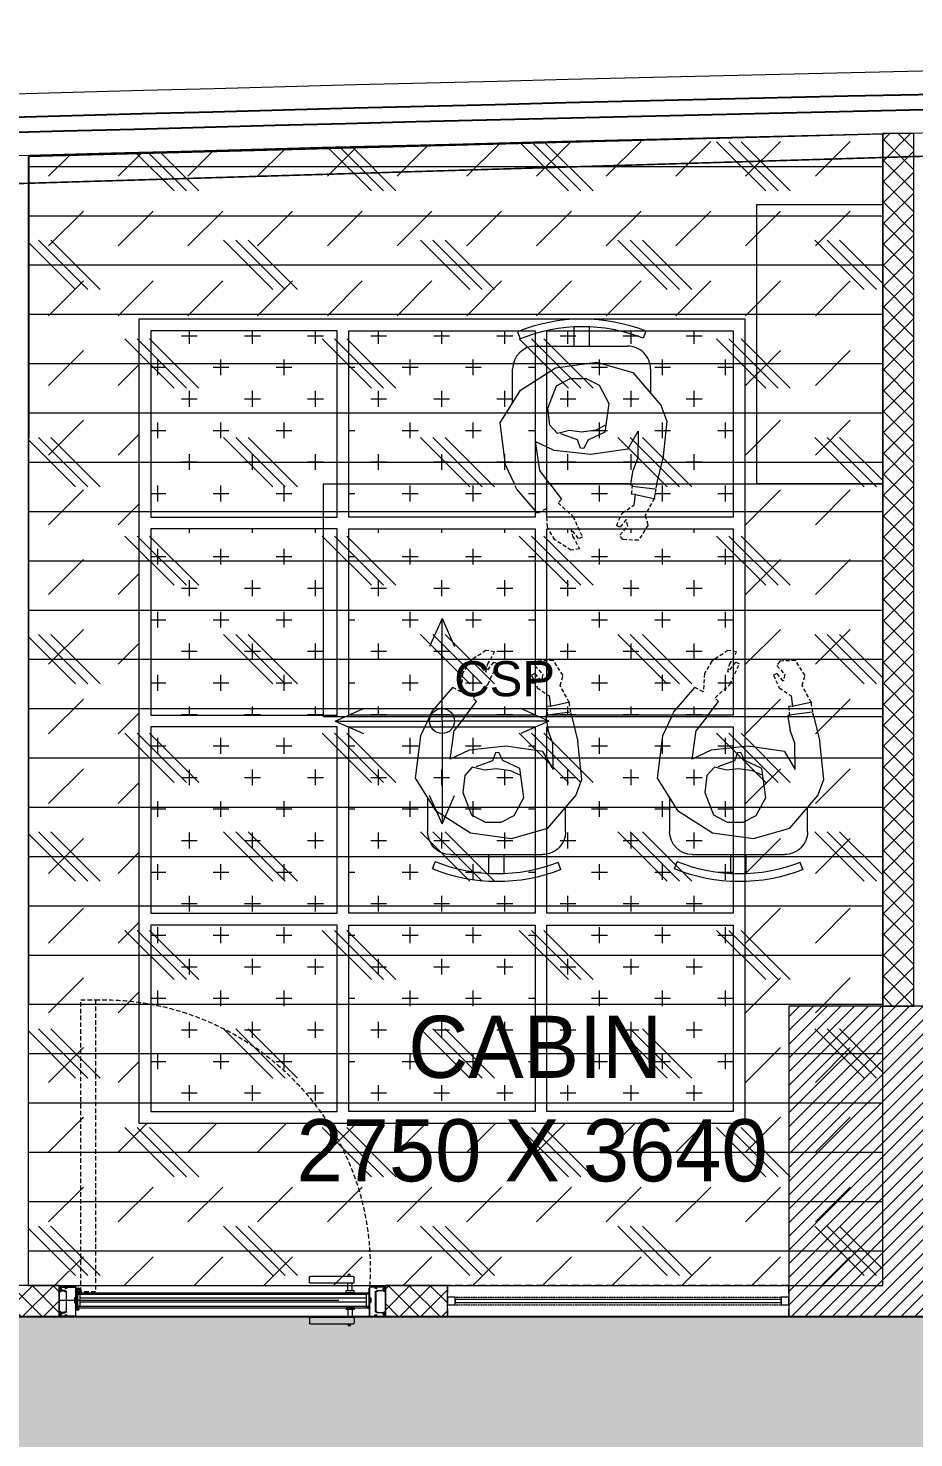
# Model space of a CAD drawing. Header units: millimetres. Extents: x 2335845 to 2509607, y 289014 to 361737.
# Drawn here: x 2380595 to 2383447, y 337312 to 341852 of the extents above; entities that cross this region are included whole.
import ezdxf

# ---------------------------------------------------------------- set-up
doc = ezdxf.new("R2010")
doc.units = ezdxf.units.MM
for name, pattern in [('( Hidden )', [0.375, 0.25, -0.125]), ('DASHED', [0.75, 0.5, -0.25]), ('HIDDEN', [0.375, 0.25, -0.125]), ('HIDDEN2', [0.1875, 0.125, -0.0625])]:
    doc.linetypes.add(name, pattern=pattern)
for name, color, linetype, lineweight in [('1-fur', 8, 'Continuous', 0), ('A-DOOR-FULL', 40, 'Continuous', 18), ('A-FURN-MODULAR-CHAIR', 5, 'Continuous', 5), ('A-PLAN-COLUMN', 3, 'Continuous', 0), ('A-PLAN-RCC-HATCH', 8, 'Continuous', 13), ('A-PLAN-THIN', 251, 'Continuous', 15), ('AR_01_PARTITION FULL HT', 2, 'Continuous', 25), ('IN-DOOR', 8, 'Continuous', 0), ('IN-PRTN-FULL', 30, 'Continuous', 20), ('IN-PRTN-HATCH', 8, 'Continuous', 5), ('SWA- GLASS PARTITION', 8, 'Continuous', 5), ('SWA-GLASS', 140, 'Continuous', 9), ('SWA-METAL', 165, 'Continuous', 9), ('TOA-FC-ACOU.PAN', 250, 'Continuous', 5), ('TOA-FC-CSP', 8, 'Continuous', 20), ('TOA-FC-GYPSUM', 250, 'Continuous', 5), ('TOA-FL-CPT-1', 8, 'Continuous', 5), ('TOA-FL-CPT-4', 8, 'Continuous', 5), ('TOA-FURN-HUMAN', 252, 'Continuous', 9), ('TOA-FURN-MODULAR', 20, 'Continuous', 9)]:
    doc.layers.add(name, color=color, linetype=linetype, lineweight=lineweight)
for name, color, linetype in [('A-PLAN -GLASS FRAME', 4, 'Continuous'), ('FLOOR MARK', 7, 'Continuous'), ('PASSAGE LINEOUT', 7, 'Continuous'), ('TEXT', 250, 'Continuous')]:
    doc.layers.add(name, color=color, linetype=linetype)
doc.styles.add('ARIAL', font='arial.ttf')
doc.styles.get("Standard").update_dxf_attribs({"font": 'arial.ttf'})
pattern_1 = [(0, (2408113.76, 309771.23), (101.6, 101.6), [50.8, -152.4]), (90, (2408139.16, 309745.83), (-101.6, 101.6), [50.8, -152.4])]

# ---------------------------------------------------------------- blocks, each defined once
blk = doc.blocks.new('Columns')
at = {"layer": 'A-PLAN-RCC-HATCH'}
h = blk.add_hatch(dxfattribs=at)
h.set_pattern_fill('ANSI31', color=256, scale=250, style=0)
h.set_pattern_definition([(45, (447397.9, -579762.232), (-22.0970869, 22.0970869), [])])
h.paths.add_polyline_path([(6839.7, 12537), (7839.7, 12537), (7839.7, 13537), (6839.7, 13537)])
at = {"layer": 'A-PLAN-COLUMN', "elevation": 0}
blk.add_lwpolyline([(6839.7, 12537), (7839.7, 12537), (7839.7, 13537), (6839.7, 13537)], close=True, dxfattribs=at)
blk = doc.blocks.new('*U657')
at = {"layer": 'SWA- GLASS PARTITION', "linetype": 'HIDDEN2', "ltscale": 200, "elevation": 0}
blk.add_lwpolyline([(115656.4, -163312.9), (116756.2, -163312.9), (116756.2, -163412.9), (115656.4, -163412.9)], close=True, dxfattribs=at)
at = {"layer": 'SWA-GLASS', "color": 4, "elevation": 0}
blk.add_lwpolyline([(116731.2, -163357.9), (116731.2, -163367.9), (115681.4, -163367.9), (115681.4, -163357.9)], close=True, dxfattribs=at)
at = {"layer": 'SWA-METAL', "color": 8, "linetype": 'HIDDEN'}
for p, q in [((115681.4, -163350.4, 0), (116731.2, -163350.4, 0)), ((115681.4, -163375.4, 0), (116731.2, -163375.4, 0))]:
    blk.add_line(p, q, dxfattribs=at)
at = {"layer": 'SWA-METAL', "elevation": 0}
for points in [[(115656.4, -163350.4), (115681.4, -163350.4), (115681.4, -163375.4), (115656.4, -163375.4)], [(116731.2, -163350.4), (116756.2, -163350.4), (116756.2, -163375.4), (116731.2, -163375.4)]]:
    blk.add_lwpolyline(points, close=True, dxfattribs=at)
blk = doc.blocks.new('A$C38A659B7')
at = {"layer": 'TOA-FC-CSP', "color": 10, "linetype": 'Continuous', "elevation": 0}
for points in [[(0.91, 8.35), (0, 6.31)], [(0.91, 8.35), (0, 6.31)], [(0.91, 8.35), (1.82, 6.31)], [(0.91, 8.35), (1.82, 6.31)], [(8.65, 0.91), (0.91, 0.91), (0.91, 8.35)], [(-6.83, 0.91), (-4.79, 1.82)], [(8.65, 0.91), (6.61, 1.82)], [(-6.83, 0.91), (-4.79, 0)], [(-6.83, 0.91), (0.91, 0.91), (0.91, -6.54)], [(8.65, 0.91), (6.61, 0)], [(0.91, -6.54), (0, -4.49)], [(0.91, -6.54), (0, -4.49)], [(0.91, -6.54), (1.82, -4.49)], [(0.91, -6.54), (1.82, -4.49)]]:
    blk.add_lwpolyline(points, dxfattribs=at)
at = {"layer": 'TOA-FC-CSP', "color": 10, "linetype": 'Continuous'}
blk.add_circle((0.91, 0.91, 0), 0.902, dxfattribs=at)
at = {"layer": 'TOA-FC-CSP', "color": 10, "insert": (1.79, 5.25, 0), "char_height": 2.542, "width": 4.6087, "attachment_point": 1, "style": 'ARIAL'}
blk.add_mtext('CSP', dxfattribs=at)
blk = doc.blocks.new('rub1')
at = {"lineweight": 20}
h = blk.add_hatch(color=8, dxfattribs=at)
h.paths.add_polyline_path([(285.1, 663.6), (284.4, 663.6, 0.06789), (284.3, 663.1), (284, 663.1), (284, 663.6), (283.7, 663.6), (283.7, 662.4), (284, 662.4), (284, 662.9), (284.3, 662.9, 0.066804), (284.4, 662.3), (285.1, 662.3, 0.299446), (285.5, 662.9), (285.5, 663.1, 0.299446)])
h.paths.add_polyline_path([(285.4, 663.1), (285.4, 662.9, -0.365226), (285, 662.5), (284.6, 662.5, -0.12053), (284.6, 663.5), (285, 663.5, -0.209232)], flags=16)
at = {"layer": '1-fur', "color": 8, "lineweight": 20}
for p, q in [((284.4, 663.6), (285.1, 663.6)), ((284.4, 662.3), (285.1, 662.3)), ((284.6, 663.5), (285, 663.5)), ((284.6, 662.5), (285, 662.5)), ((285.4, 663.1), (285.4, 662.9)), ((285.5, 663.1), (285.5, 662.9))]:
    blk.add_line(p, q, dxfattribs=at)
for points in [[(284, 662.9), (284, 662.4), (283.7, 662.4), (283.7, 663.6), (284, 663.6), (284, 663.1)], [(284.3, 663.1), (284, 663.1)], [(284, 662.9), (284.3, 662.9)]]:
    blk.add_lwpolyline(points, dxfattribs=at)
for centre, radius, start, end in [((286.3, 663), 1.99, 160.4255, 175.9608), ((286.3, 663), 1.99, 182.636, 197.9236), ((286.5, 663), 1.99, 165.4708, 192.9616), ((284.8, 662.9), 0.623, 16.2565, 63.5269), ((285, 662.9), 0.413, 282.3178, 2.5719), ((284.9, 663), 0.623, 3.1317, 69.8122), ((284.9, 662.9), 0.623, 290.1878, 356.8683)]:
    blk.add_arc(centre, radius, start, end, dxfattribs=at)
blk = doc.blocks.new('*U695')
at = {"layer": 'IN-DOOR', "color": 8, "ltscale": 2}
for p, q in [((-36, 3.3), (-36, 0)), ((-36, 3.29), (-36, 2.86)), ((-34.92, 3.3), (-35.99, 3.3)), ((-35.96, 3.17), (-35.96, 3.25)), ((-35.95, 3.26), (-34.97, 3.26)), ((-34.96, 3.25), (-34.96, 3.2)), ((-34.94, 3.18), (-34.94, 3.18)), ((-34.91, 3.21), (-34.91, 3.29)), ((-32.56, 3.81), (-32.56, 4.31)), ((-32.45, 4.42), (-27.72, 4.42)), ((-32.45, 3.7), (-27.72, 3.7)), ((-32.34, 2.84), (-32.34, 3.7)), ((-32.13, 4.42), (-32.13, 4.64)), ((-32.13, 4.64), (-31.89, 4.64)), ((-31.89, 4.42), (-31.89, 4.64)), ((-31.87, 2.84), (-31.87, 3.7)), ((-27.61, 3.81), (-27.61, 4.31)), ((-0.79, 3.21), (-0.79, 3.29)), ((-0.78, 3.3), (-0.01, 3.3)), ((-0.76, 3.18), (-0.76, 3.18)), ((-0.75, 3.25), (-0.75, 3.2)), ((-0.05, 3.26), (-0.73, 3.26)), ((-0.04, 3.17), (-0.04, 3.25)), ((0, 3.3), (0, 0)), ((0, 3.29), (0, 2.86)), ((-35.98, 2.84), (-35.92, 2.84)), ((-35.91, 2.83), (-35.91, 2.79)), ((-35.9, 2.78), (-35.83, 2.76)), ((-35.82, 2.77), (-35.86, 2.83)), ((-35.85, 2.84), (-35.11, 2.84)), ((-35.09, 2.88), (-35.81, 2.88)), ((-35.09, 2.82), (-35.11, 2.77)), ((-35.09, 2.76), (-34.98, 2.76)), ((-35.04, 2.83), (-35.04, 2.83)), ((-34.93, 2.81), (-35.02, 2.81)), ((-34.96, 1.81), (-34.97, 1.8)), ((-34.97, 1.8), (-34.96, 1.79)), ((-34.96, 2.74), (-34.96, 1.81)), ((-34.96, 1.79), (-34.96, 0.56)), ((-34.91, 0.51), (-34.91, 2.79)), ((-32.56, 2.62), (-32.56, 2.84)), ((-32.56, 2.84), (-31.66, 2.84)), ((-32.56, 2.62), (-31.66, 2.62)), ((-31.66, 2.62), (-31.66, 2.84)), ((-0.79, 0.51), (-0.79, 2.79)), ((-0.77, 2.81), (-0.68, 2.81)), ((-0.74, 2.74), (-0.74, 1.81)), ((-0.74, 1.81), (-0.73, 1.8)), ((-0.73, 1.8), (-0.74, 1.79)), ((-0.74, 1.79), (-0.74, 0.56)), ((-0.61, 2.76), (-0.72, 2.76)), ((-0.67, 2.83), (-0.67, 2.83)), ((-0.62, 2.82), (-0.59, 2.77)), ((-0.61, 2.88), (-0.19, 2.88)), ((-0.15, 2.84), (-0.6, 2.84)), ((-0.18, 2.77), (-0.14, 2.83)), ((-0.1, 2.78), (-0.17, 2.76)), ((-0.09, 2.83), (-0.09, 2.79)), ((-0.02, 2.84), (-0.08, 2.84)), ((-36, 0.44), (-36, 0.01)), ((-35.99, 0), (-34.92, 0)), ((-35.92, 0.46), (-35.98, 0.46)), ((-35.96, 0.05), (-35.96, 0.13)), ((-34.97, 0.04), (-35.95, 0.04)), ((-35.91, 0.5), (-35.91, 0.47)), ((-35.83, 0.54), (-35.9, 0.51)), ((-35.86, 0.47), (-35.82, 0.53)), ((-35.11, 0.46), (-35.85, 0.46)), ((-35.81, 0.42), (-35.09, 0.42)), ((-35.11, 0.52), (-35.09, 0.48)), ((-34.98, 0.54), (-35.09, 0.54)), ((-35.04, 0.47), (-35.04, 0.47)), ((-35.03, 0.2), (-35.03, 0.14)), ((-35.02, 0.49), (-34.93, 0.49)), ((-35.01, 0.22), (-35.01, 0.22)), ((-35.01, 0.12), (-34.93, 0.12)), ((-34.98, 0.18), (-34.99, 0.2)), ((-34.93, 0.16), (-34.96, 0.16)), ((-34.96, 0.1), (-34.96, 0.05)), ((-34.94, 0.12), (-34.94, 0.12)), ((-34.88, 0.19), (-34.92, 0.17)), ((-34.91, 0.1), (-34.91, 0.02)), ((-34.91, 0.01), (-34.91, 0.09)), ((-34.89, 0), (-34.2, 0)), ((-34.87, 0.08), (-34.85, 0.18)), ((-34.83, 0.06), (-34.85, 0.06)), ((-34.81, 0.05), (-34.82, 0.07)), ((-34.79, 0.07), (-34.8, 0.05)), ((-34.3, 0.06), (-34.77, 0.06)), ((-34.2, 0.81), (-34.2, 0)), ((-32.56, 0.98), (-32.56, 0.77)), ((-32.56, 0.98), (-31.66, 0.98)), ((-32.56, 0.77), (-31.66, 0.77)), ((-32.34, 0.77), (-32.34, -0.1)), ((-31.87, 0.77), (-31.87, -0.1)), ((-31.66, 0.98), (-31.66, 0.77)), ((-1.8, 0), (-1.8, 0.1)), ((-0.81, 0), (-1.8, 0)), ((-1.76, 0.06), (-1.65, 0.06)), ((-1.63, 0.07), (-1.62, 0.05)), ((-1.61, 0.05), (-0.88, 0.07)), ((-0.87, 0.06), (-0.86, 0.06)), ((-0.84, 0.08), (-0.85, 0.18)), ((-0.82, 0.19), (-0.79, 0.17)), ((-0.79, 0.1), (-0.79, 0.02)), ((-0.79, 0.01), (-0.79, 0.09)), ((-0.78, 0.16), (-0.74, 0.16)), ((-0.01, 0), (-0.78, 0)), ((-0.68, 0.49), (-0.77, 0.49)), ((-0.69, 0.12), (-0.77, 0.12)), ((-0.76, 0.12), (-0.76, 0.12)), ((-0.75, 0.1), (-0.75, 0.05)), ((-0.73, 0.04), (-0.05, 0.04)), ((-0.72, 0.54), (-0.62, 0.54)), ((-0.72, 0.18), (-0.71, 0.2)), ((-0.69, 0.22), (-0.69, 0.22)), ((-0.68, 0.2), (-0.68, 0.14)), ((-0.67, 0.47), (-0.67, 0.47)), ((-0.6, 0.52), (-0.62, 0.48)), ((-0.19, 0.42), (-0.61, 0.42)), ((-0.6, 0.46), (-0.15, 0.46)), ((-0.14, 0.47), (-0.18, 0.53)), ((-0.17, 0.54), (-0.1, 0.51)), ((-0.09, 0.5), (-0.09, 0.47)), ((-0.08, 0.46), (-0.02, 0.46)), ((-0.04, 0.05), (-0.04, 0.13)), ((0, 0.44), (0, 0.01)), ((-32.56, -0.21), (-32.56, -0.71)), ((-32.45, -0.1), (-27.72, -0.1)), ((-32.45, -0.82), (-27.72, -0.82)), ((-32.13, -0.82), (-32.13, -1.03)), ((-32.13, -1.03), (-31.89, -1.03)), ((-31.89, -0.82), (-31.89, -1.03)), ((-27.61, -0.21), (-27.61, -0.71))]:
    blk.add_line(p, q, dxfattribs=at)
at = {"layer": 'IN-DOOR', "color": 8, "ltscale": 3}
for p, q in [((-35.03, 3.16), (-35.03, 3.09)), ((-34.93, 3.18), (-35.01, 3.18)), ((-35, 3.09), (-34.98, 3.12)), ((-34.96, 3.13), (-34.93, 3.13)), ((-34.92, 3.13), (-34.9, 3.11)), ((-34.91, 3.28), (-34.91, 3.2)), ((-34.21, 3.3), (-34.89, 3.3)), ((-34.87, 3.12), (-34.87, 3.22)), ((-34.85, 3.24), (-34.83, 3.24)), ((-34.82, 3.23), (-34.81, 3.24)), ((-34.8, 3.24), (-34.79, 3.23)), ((-34.77, 3.24), (-34.3, 3.24)), ((-34.26, 3.2), (-34.26, 2.56)), ((-34.21, 2), (-34.21, 3.14)), ((-1.85, 2), (-1.85, 3.3)), ((-1.85, 3.3), (-0.81, 3.3)), ((-1.8, 3.2), (-1.8, 3.17)), ((-1.8, 3.17), (-1.79, 3.16)), ((-1.79, 3.16), (-1.8, 3.15)), ((-1.8, 3.15), (-1.8, 2.11)), ((-1.65, 3.24), (-1.76, 3.24)), ((-1.62, 3.24), (-1.63, 3.23)), ((-0.88, 3.23), (-1.61, 3.24)), ((-0.86, 3.24), (-0.87, 3.24)), ((-0.84, 3.12), (-0.84, 3.22)), ((-0.79, 3.13), (-0.81, 3.11)), ((-0.79, 3.28), (-0.79, 3.2)), ((-0.74, 3.13), (-0.78, 3.13)), ((-0.77, 3.18), (-0.69, 3.18)), ((-0.71, 3.09), (-0.72, 3.12)), ((-0.68, 3.16), (-0.68, 3.09)), ((-35.01, 3.08), (-35.01, 3.08)), ((-34.4, 2.03), (-34.4, 1.57)), ((-34.3, 2.07), (-34.36, 2.07)), ((-34.34, 1.83), (-34.34, 1.99)), ((-34.34, 1.61), (-34.34, 1.77)), ((-34.31, 2), (-34.23, 1.98)), ((-34.23, 1.62), (-34.31, 1.6)), ((-34.26, 2.56), (-34.27, 2.55)), ((-34.27, 2.55), (-34.26, 2.54)), ((-34.26, 2.54), (-34.26, 2.11)), ((-34.21, 0.91), (-34.21, 2.7)), ((-1.85, 0.91), (-1.85, 2.86)), ((-1.75, 2), (-1.83, 1.98)), ((-1.83, 1.62), (-1.75, 1.6)), ((-1.76, 2.07), (-1.7, 2.07)), ((-1.72, 1.83), (-1.72, 1.99)), ((-1.72, 1.61), (-1.72, 1.77)), ((-1.66, 2.03), (-1.66, 1.57)), ((-0.69, 3.08), (-0.7, 3.08)), ((-34.35, 1.53), (-34.3, 1.53)), ((-34.27, 1.04), (-34.28, 1.03)), ((-34.28, 1.01), (-34.27, 1)), ((-34.26, 1.49), (-34.26, 1.05)), ((-34.26, 0.99), (-34.26, 0.1)), ((-34.21, 0.82), (-34.21, 0.85)), ((-34.17, 0.89), (-34.2, 0.9)), ((-34.2, 0.86), (-34.17, 0.84)), ((-2.16, 0.77), (-2.16, 0.88)), ((-2.14, 0.9), (-2.08, 0.88)), ((-1.8, 0.75), (-2.14, 0.75)), ((-2.11, 0.85), (-2.11, 0.82)), ((-2.08, 0.84), (-2.1, 0.86)), ((-2.1, 0.81), (-1.86, 0.81)), ((-1.89, 0.89), (-1.86, 0.9)), ((-1.86, 0.86), (-1.89, 0.84)), ((-1.85, 0.82), (-1.85, 0.85)), ((-1.8, 1.49), (-1.8, 1.05)), ((-1.8, 0.99), (-1.8, 0.1)), ((-1.79, 1.04), (-1.79, 1.03)), ((-1.79, 1.01), (-1.79, 1)), ((-1.71, 1.53), (-1.76, 1.53))]:
    blk.add_line(p, q, dxfattribs=at)
at = {"layer": 'IN-DOOR', "color": 8, "linetype": 'DASHED'}
blk.add_lwpolyline([(-2.36, 2.73), (-2.36, 34.98), (-4, 34.98), (-4, 2.73)], close=True, dxfattribs=at)
at = {"layer": 'IN-DOOR', "color": 8, "linetype": 'Continuous', "lineweight": 25}
for points in [[(-1.95, 0.99), (-1.86, 0.99, 0.414214), (-1.85, 1), (-1.85, 2.87, 3.112272), (-2.02, 2.63, -0.513651), (-1.96, 2.59), (-1.96, 1, 0.414214)], [(-2.24, 2.77, 0.414214), (-2.22, 2.77), (-2.2, 2.77, 0.307235), (-2.05, 2.75), (-2.03, 2.73, 0.414214), (-2.02, 2.73), (-1.95, 2.81, 0.414214), (-1.96, 2.82), (-1.97, 2.84, 0.307235), (-2.02, 2.98), (-2.02, 3.01, 0.414214), (-2.03, 3.02), (-2.13, 3.04, 0.414214), (-2.14, 3.03), (-2.14, 3.01, 0.307235), (-2.24, 2.89), (-2.26, 2.88, 0.414214), (-2.27, 2.87)]]:
    blk.add_lwpolyline(points, format="xyb", close=True, dxfattribs=at)
at = {"layer": 'IN-DOOR', "color": 8}
for points in [[(-2.07, 2.62), (-34.21, 2.62), (-34.21, 2.49), (-2.07, 2.49)], [(-2.07, 2.49), (-33.9, 2.49), (-33.9, 1.11), (-2.07, 1.11)], [(-2.07, 0.98), (-34.21, 0.98), (-34.21, 1.11), (-2.07, 1.11)]]:
    blk.add_lwpolyline(points, dxfattribs=at)
for points in [[(-34.21, 2.49), (-33.9, 2.49), (-33.9, 1.11), (-34.21, 1.11)], [(-1.96, 2.49), (-2.28, 2.49), (-2.28, 1.11), (-1.96, 1.11)]]:
    blk.add_lwpolyline(points, close=True, dxfattribs=at)
at = {"layer": 'IN-DOOR', "color": 5}
for points in [[(-33.9, 2.02), (-2.28, 2.02)], [(-33.9, 1.58), (-2.28, 1.58)]]:
    blk.add_lwpolyline(points, dxfattribs=at)
at = {"layer": 'IN-DOOR', "color": 8, "linetype": 'DASHED'}
blk.add_arc((-4.8, 5.45), 29.53, 88.4446, 185.2074, dxfattribs=at)
at = {"layer": 'IN-DOOR', "color": 8, "ltscale": 2}
for centre, radius, start, end in [((-35.99, 3.29), 0.0108, 90, 180), ((-35.95, 3.25), 0.0108, 90, 180), ((-35.93, 3.17), 0.0288, 180, 293.5782), ((-35.84, 2.8), 0.353, 84.9915, 103.4121), ((-35.81, 3.13), 0.0252, 261.2602, 81.2602), ((-34.97, 3.25), 0.0108, 360, 90), ((-34.94, 3.2), 0.018, 180, 270), ((-34.94, 3.21), 0.0288, 270, 360), ((-34.92, 3.29), 0.0108, 360, 90), ((-32.45, 4.31), 0.108, 90, 180), ((-32.45, 3.81), 0.108, 180, 270), ((-27.72, 4.31), 0.108, 360, 90), ((-27.72, 3.81), 0.108, 270, 360), ((-0.78, 3.29), 0.0108, 90, 180), ((-0.76, 3.21), 0.0288, 180, 270), ((-0.76, 3.2), 0.018, 270, 360), ((-0.73, 3.25), 0.0108, 90, 180), ((-0.19, 3.13), 0.0252, 98.7398, 278.7398), ((-0.16, 2.8), 0.353, 76.5878, 95.0085), ((-0.07, 3.17), 0.0288, 246.4218, 360), ((-0.05, 3.25), 0.0108, 360, 90), ((-0.01, 3.29), 0.0108, 360, 90), ((-35.98, 2.86), 0.018, 180, 270), ((-35.92, 2.83), 0.0108, 360, 90), ((-35.9, 2.79), 0.0108, 180, 250), ((-35.82, 3.04), 0.0648, 81.2602, 348.7398), ((-35.85, 2.83), 0.0108, 90, 200), ((-35.81, 2.91), 0.0288, 115.8419, 270), ((-35.83, 2.77), 0.0108, 250, 20), ((-35.88, 3.13), 0.204, 286.1738, 325.757), ((-35.74, 3.02), 0.0252, 348.7398, 168.7398), ((-35.11, 2.82), 0.018, 360, 90), ((-35.09, 2.77), 0.018, 180, 270), ((-35.09, 2.83), 0.054, 360, 90), ((-35.02, 2.83), 0.018, 180, 270), ((-34.98, 2.74), 0.018, 360, 90), ((-34.93, 2.79), 0.018, 360, 90), ((-0.77, 2.79), 0.018, 90, 180), ((-0.72, 2.74), 0.018, 90, 180), ((-0.68, 2.83), 0.018, 270, 360), ((-0.61, 2.83), 0.054, 90, 180), ((-0.6, 2.82), 0.018, 90, 180), ((-0.61, 2.77), 0.018, 270, 360), ((-0.26, 3.02), 0.0252, 11.2602, 191.2602), ((-0.12, 3.13), 0.204, 214.243, 253.8262), ((-0.18, 3.04), 0.0648, 191.2602, 98.7398), ((-0.19, 2.91), 0.0288, 270, 64.158), ((-0.17, 2.77), 0.0108, 160, 290), ((-0.15, 2.83), 0.0108, 340, 90), ((-0.1, 2.79), 0.0108, 290, 360), ((-0.08, 2.83), 0.0108, 90, 180), ((-0.02, 2.86), 0.018, 270, 360), ((-35.98, 0.44), 0.018, 90, 180), ((-35.99, 0.01), 0.0108, 180, 270), ((-35.93, 0.13), 0.0288, 66.4218, 180), ((-35.95, 0.05), 0.0108, 180, 270), ((-35.92, 0.47), 0.0108, 270, 360), ((-35.85, 0.41), 0.27, 254.6491, 275.7262), ((-35.9, 0.5), 0.0108, 110, 180), ((-35.84, 0.26), 0.0648, 11.2602, 278.7398), ((-35.85, 0.47), 0.0108, 160, 270), ((-35.81, 0.39), 0.0288, 90, 244.158), ((-35.83, 0.53), 0.0108, 340, 110), ((-35.83, 0.17), 0.0252, 278.7398, 98.7398), ((-35.88, 0.2), 0.173, 28.706, 71.7459), ((-35.75, 0.28), 0.0252, 191.2602, 11.2602), ((-35.09, 0.52), 0.018, 90, 180), ((-35.11, 0.48), 0.018, 270, 360), ((-35.09, 0.47), 0.054, 270, 360), ((-35.02, 0.47), 0.018, 90, 180), ((-35.01, 0.2), 0.018, 90, 180), ((-35.01, 0.14), 0.018, 180, 270), ((-35.01, 0.2), 0.018, 360, 90), ((-34.98, 0.56), 0.018, 270, 360), ((-34.96, 0.18), 0.018, 180, 270), ((-34.97, 0.05), 0.0108, 270, 360), ((-34.94, 0.1), 0.018, 90, 180), ((-34.94, 0.09), 0.0288, 360, 90), ((-34.93, 0.51), 0.018, 270, 360), ((-34.93, 0.18), 0.018, 270, 315), ((-34.93, 0.1), 0.018, 360, 90), ((-34.92, 0.01), 0.0108, 270, 360), ((-34.89, 0.02), 0.018, 180, 270), ((-34.87, 0.18), 0.018, 360, 135), ((-34.85, 0.08), 0.018, 180, 270), ((-34.83, 0.08), 0.018, 270, 315), ((-34.8, 0.04), 0.0108, 45, 135), ((-34.77, 0.08), 0.018, 225, 270), ((-34.3, 0.1), 0.036, 270, 360), ((-1.76, 0.1), 0.036, 180, 270), ((-1.65, 0.08), 0.018, 270, 315), ((-1.62, 0.04), 0.0108, 45, 135), ((-0.87, 0.08), 0.018, 225, 270), ((-0.86, 0.08), 0.018, 270, 360), ((-0.84, 0.18), 0.018, 45, 180), ((-0.81, 0.02), 0.018, 270, 360), ((-0.77, 0.51), 0.018, 180, 270), ((-0.78, 0.18), 0.018, 225, 270), ((-0.76, 0.09), 0.0288, 90, 180), ((-0.77, 0.1), 0.018, 90, 180), ((-0.78, 0.01), 0.0108, 180, 270), ((-0.76, 0.1), 0.018, 360, 90), ((-0.73, 0.05), 0.0108, 180, 270), ((-0.72, 0.56), 0.018, 180, 270), ((-0.74, 0.18), 0.018, 270, 360), ((-0.69, 0.2), 0.018, 90, 180), ((-0.69, 0.2), 0.018, 360, 90), ((-0.69, 0.14), 0.018, 270, 360), ((-0.68, 0.47), 0.018, 360, 90), ((-0.61, 0.47), 0.054, 180, 270), ((-0.62, 0.52), 0.018, 360, 90), ((-0.6, 0.48), 0.018, 180, 270), ((-0.12, 0.2), 0.173, 108.254, 151.294), ((-0.25, 0.28), 0.0252, 168.7398, 348.7398), ((-0.16, 0.26), 0.0648, 261.2602, 168.7398), ((-0.17, 0.17), 0.0252, 81.2602, 261.2602), ((-0.19, 0.39), 0.0288, 295.8419, 90), ((-0.17, 0.53), 0.0108, 70, 200), ((-0.15, 0.41), 0.27, 264.2737, 285.3508), ((-0.15, 0.47), 0.0108, 270, 20), ((-0.1, 0.5), 0.0108, 360, 70), ((-0.08, 0.47), 0.0108, 180, 270), ((-0.07, 0.13), 0.0288, 360, 113.5782), ((-0.05, 0.05), 0.0108, 270, 360), ((-0.02, 0.44), 0.018, 360, 90), ((-0.01, 0.01), 0.0108, 270, 360), ((-32.45, -0.21), 0.108, 90, 180), ((-32.45, -0.71), 0.108, 180, 270), ((-27.72, -0.21), 0.108, 360, 90), ((-27.72, -0.71), 0.108, 270, 360)]:
    blk.add_arc(centre, radius, start, end, dxfattribs=at)
at = {"layer": 'IN-DOOR', "color": 8, "ltscale": 3}
for centre, radius, start, end in [((-35.01, 3.16), 0.018, 90, 180), ((-34.96, 3.12), 0.018, 90, 180), ((-34.93, 3.2), 0.018, 270, 360), ((-34.93, 3.12), 0.018, 45, 90), ((-34.89, 3.28), 0.018, 90, 180), ((-34.88, 3.12), 0.018, 225, 360), ((-34.85, 3.22), 0.018, 90, 180), ((-34.83, 3.22), 0.018, 45, 90), ((-34.8, 3.25), 0.0108, 225, 315), ((-34.77, 3.22), 0.018, 90, 135), ((-34.3, 3.2), 0.036, 360, 90), ((-1.76, 3.2), 0.036, 90, 180), ((-1.65, 3.22), 0.018, 45, 90), ((-1.62, 3.25), 0.0108, 225, 315), ((-0.87, 3.22), 0.018, 90, 135), ((-0.86, 3.22), 0.018, 360, 90), ((-0.82, 3.12), 0.018, 180, 315), ((-0.81, 3.28), 0.018, 360, 90), ((-0.77, 3.2), 0.018, 180, 270), ((-0.78, 3.12), 0.018, 90, 135), ((-0.74, 3.12), 0.018, 360, 90), ((-0.69, 3.16), 0.018, 360, 90), ((-35.01, 3.09), 0.018, 180, 270), ((-35.01, 3.09), 0.0126, 277.0353, 26.015), ((-34.36, 2.03), 0.036, 90, 180), ((-34.35, 1.58), 0.0452, 191.7193, 271.6001), ((-34.33, 1.8), 0.018, 134.427, 225.573), ((-34.32, 1.99), 0.018, 75.8258, 180), ((-34.35, 1.83), 0.018, 314.427, 360), ((-34.35, 1.77), 0.018, 360, 45.573), ((-34.32, 1.61), 0.018, 180, 284.1742), ((-34.3, 2.11), 0.036, 270, 360), ((-34.23, 2), 0.018, 255.8258, 360), ((-34.23, 1.6), 0.018, 360, 104.1742), ((-1.83, 2), 0.018, 180, 284.1742), ((-1.83, 1.6), 0.018, 75.8258, 180), ((-1.76, 2.11), 0.036, 180, 270), ((-1.74, 1.99), 0.018, 360, 104.1742), ((-1.74, 1.61), 0.018, 255.8258, 360), ((-1.71, 1.83), 0.018, 180, 225.573), ((-1.73, 1.8), 0.018, 314.427, 45.573), ((-1.71, 1.77), 0.018, 134.427, 180), ((-1.71, 1.58), 0.0452, 268.3999, 348.2806), ((-1.7, 2.03), 0.036, 360, 90), ((-0.7, 3.09), 0.0126, 153.985, 262.9647), ((-0.69, 3.09), 0.018, 270, 360), ((-34.3, 1.49), 0.036, 360, 90), ((-34.27, 1.02), 0.0108, 135, 225), ((-34.28, 1.05), 0.018, 315, 360), ((-34.28, 0.99), 0.018, 360, 45), ((-34.2, 0.91), 0.0108, 180, 270), ((-34.2, 0.85), 0.0108, 90, 180), ((-34.2, 0.82), 0.0108, 180, 270), ((-34.17, 0.86), 0.0216, 270, 90), ((-2.14, 0.88), 0.018, 90, 180), ((-2.14, 0.77), 0.018, 180, 270), ((-2.1, 0.85), 0.0108, 90, 180), ((-2.1, 0.82), 0.0108, 180, 270), ((-2.08, 0.86), 0.0216, 270, 90), ((-1.89, 0.86), 0.0216, 90, 270), ((-1.86, 0.91), 0.0108, 270, 360), ((-1.86, 0.85), 0.0108, 360, 90), ((-1.86, 0.82), 0.0108, 270, 360), ((-1.76, 1.49), 0.036, 90, 180), ((-1.78, 1.05), 0.018, 180, 225), ((-1.78, 0.99), 0.018, 135, 180), ((-1.79, 1.02), 0.0108, 315, 45)]:
    blk.add_arc(centre, radius, start, end, dxfattribs=at)
at = {"layer": 'IN-DOOR', "color": 8, "lineweight": 20, "extrusion": (0, 0, -1), "xscale": 0.1118615642299428, "yscale": 0.1118615642299428, "zscale": -0.1118615642299429, "rotation": 90.00002373157199}
blk.add_blockref('rub1', (76.13, -30.93), dxfattribs=at)
blk = doc.blocks.new('Human Figure')
at = {"layer": 'A-FURN-MODULAR-CHAIR', "color": 18, "lineweight": 15, "true_color": 0x000000}
for p, q in [((4613.64, 5782.3, 0), (4625.48, 5782.3, 0)), ((4610.68, 5774.98, 0), (4610.68, 5779.34, 0)), ((4628.44, 5779.34, 0), (4628.44, 5776.24, 0))]:
    blk.add_line(p, q, dxfattribs=at)
at = {"layer": 'A-FURN-MODULAR-CHAIR', "lineweight": 15}
for p, q in [((4613.64, 5782.3, 0), (4625.48, 5782.3, 0)), ((4610.68, 5774.98, 0), (4610.68, 5779.34, 0)), ((4628.44, 5779.34, 0), (4628.44, 5776.24, 0))]:
    blk.add_line(p, q, dxfattribs=at)
at = {"layer": 'A-FURN-MODULAR-CHAIR', "color": 18, "lineweight": 15, "true_color": 0x000000, "elevation": 0}
for points in [[(4611.29, 5784.13), (4611.67, 5783.22)], [(4618.58, 5784.79), (4618.58, 5782.3)], [(4620.56, 5784.79), (4620.56, 5782.3)], [(4627.86, 5784.22), (4627.49, 5783.3)]]:
    blk.add_lwpolyline(points, dxfattribs=at)
at = {"layer": 'A-FURN-MODULAR-CHAIR', "lineweight": 15, "elevation": 0}
for points in [[(4611.29, 5784.13), (4611.67, 5783.22)], [(4618.58, 5784.79), (4618.58, 5782.3)], [(4620.56, 5784.79), (4620.56, 5782.3)], [(4627.86, 5784.22), (4627.49, 5783.3)]]:
    blk.add_lwpolyline(points, dxfattribs=at)
at = {"layer": 'A-FURN-MODULAR-CHAIR', "color": 18, "lineweight": 15, "true_color": 0x000000, "elevation": 0}
blk.add_lwpolyline([(4625.89, 5764.57, -0.034638), (4625.48, 5764.54), (4615.48, 5764.54)], format="xyb", dxfattribs=at)
at = {"layer": 'A-FURN-MODULAR-CHAIR', "lineweight": 15, "elevation": 0}
blk.add_lwpolyline([(4625.89, 5764.57, -0.034638), (4625.48, 5764.54), (4615.48, 5764.54)], format="xyb", dxfattribs=at)
at = {"layer": 'A-FURN-MODULAR-CHAIR', "color": 18, "lineweight": 15, "true_color": 0x000000}
for centre, radius, start, end in [((4619.68, 5763.49, 0), 22.29, 68.458, 112.0994), ((4619.68, 5763.49, 0), 21.3, 68.4839, 112.0994), ((4613.64, 5779.34, 0), 2.96, 90.0001, 180.0001), ((4625.48, 5779.34, 0), 2.96, 0.0001, 90.0001)]:
    blk.add_arc(centre, radius, start, end, dxfattribs=at)
at = {"layer": 'A-FURN-MODULAR-CHAIR', "lineweight": 15}
for centre, radius, start, end in [((4619.68, 5763.49, 0), 22.29, 68.458, 112.0994), ((4619.68, 5763.49, 0), 21.3, 68.4839, 112.0994), ((4613.64, 5779.34, 0), 2.96, 90.0001, 180.0001), ((4625.48, 5779.34, 0), 2.96, 0.0001, 90.0001)]:
    blk.add_arc(centre, radius, start, end, dxfattribs=at)
at = {"layer": 'TOA-FURN-HUMAN', "lineweight": 5}
for p, q in [((4611.71, 5776.63, 0), (4616.22, 5779.49)), ((4611.71, 5776.63, 0), (4616.22, 5779.49)), ((4616.22, 5779.49), (4621.49, 5780.21, 0)), ((4616.22, 5779.49), (4621.49, 5780.21, 0)), ((4621.49, 5780.21, 0), (4626.18, 5778.89, 0)), ((4621.49, 5780.21, 0), (4626.18, 5778.89, 0)), ((4626.18, 5778.89, 0), (4629.77, 5774.69, 0)), ((4626.18, 5778.89, 0), (4629.77, 5774.69, 0)), ((4609.08, 5772.43, 0), (4611.71, 5776.63, 0)), ((4609.08, 5772.43, 0), (4611.71, 5776.63, 0)), ((4629.77, 5774.69, 0), (4630.56, 5772.63, 0)), ((4629.77, 5774.69, 0), (4630.56, 5772.63, 0)), ((4609.78, 5766.99, 0), (4609.08, 5772.43, 0)), ((4609.78, 5766.99, 0), (4609.08, 5772.43, 0)), ((4626.86, 5771.32, 0), (4626.81, 5767.94)), ((4626.86, 5771.32, 0), (4626.81, 5767.94)), ((4630.56, 5772.63, 0), (4630.01, 5767.72, 0)), ((4630.56, 5772.63, 0), (4630.01, 5767.72, 0)), ((4616.02, 5768.83), (4613.59, 5769.99, 0)), ((4613.59, 5769.99, 0), (4614.12, 5766.32, 0)), ((4616.02, 5768.83), (4613.59, 5769.99, 0)), ((4613.59, 5769.99, 0), (4614.12, 5766.32, 0)), ((4620.77, 5768.32, 0), (4616.02, 5768.83)), ((4620.77, 5768.32, 0), (4616.02, 5768.83)), ((4625.5, 5769.01, 0), (4620.77, 5768.32, 0)), ((4625.5, 5769.01, 0), (4620.77, 5768.32, 0)), ((4626.81, 5767.94), (4626.19, 5766.32, 0)), ((4626.81, 5767.94), (4626.19, 5766.32, 0)), ((4629.26, 5764.54), (4630.01, 5767.72, 0)), ((4629.26, 5764.54), (4630.01, 5767.72, 0)), ((4610.91, 5764.54), (4609.78, 5766.99, 0)), ((4610.91, 5764.54), (4609.78, 5766.99, 0)), ((4615.48, 5764.54), (4614.12, 5766.32, 0)), ((4615.48, 5764.54), (4614.12, 5766.32, 0)), ((4625.89, 5764.54), (4626.19, 5766.32, 0)), ((4625.89, 5764.54), (4626.19, 5766.32, 0)), ((4615.48, 5764.54), (4616.97, 5762.59)), ((4615.48, 5764.54), (4616.97, 5762.59)), ((4613.88, 5760.76, 0), (4611.23, 5763.85, 0)), ((4613.88, 5760.76, 0), (4611.23, 5763.85, 0)), ((4626.5, 5763.17, 0), (4626.01, 5763.22, 0)), ((4626.5, 5763.17, 0), (4626.01, 5763.22, 0)), ((4626.32, 5761.85, 0), (4626.5, 5763.17, 0)), ((4626.32, 5761.85, 0), (4626.5, 5763.17, 0))]:
    blk.add_line(p, q, dxfattribs=at)
at = {"layer": 'TOA-FURN-HUMAN', "linetype": '( Hidden )', "lineweight": 5, "ltscale": 2}
for p, q in [((4611.23, 5763.85, 0), (4610.91, 5764.54, 0)), ((4611.23, 5763.85, 0), (4610.91, 5764.54, 0)), ((4626.01, 5763.22, 0), (4626.14, 5764.36, 0)), ((4626.01, 5763.22, 0), (4626.14, 5764.36, 0)), ((4629.12, 5763.93, 0), (4628.92, 5762.69, 0)), ((4629.12, 5763.93, 0), (4628.92, 5762.69, 0)), ((4629.26, 5764.54, 0), (4629.12, 5763.93, 0)), ((4629.26, 5764.54, 0), (4629.12, 5763.93, 0)), ((4616.97, 5762.59), (4616.53, 5762.09)), ((4616.97, 5762.59), (4616.53, 5762.09)), ((4616.53, 5762.09), (4618.44, 5760.37, 0)), ((4616.53, 5762.09), (4618.44, 5760.37, 0)), ((4628.92, 5762.69, 0), (4627.75, 5760.5, 0)), ((4628.92, 5762.69, 0), (4627.75, 5760.5, 0)), ((4615.02, 5761.34, 0), (4613.88, 5760.76, 0)), ((4615.02, 5761.34, 0), (4613.88, 5760.76, 0)), ((4615.16, 5758.98, 0), (4615.02, 5761.34, 0)), ((4615.16, 5758.98, 0), (4615.02, 5761.34, 0)), ((4618.44, 5760.37, 0), (4619.69, 5757.7, 0)), ((4618.44, 5760.37, 0), (4619.69, 5757.7, 0)), ((4624.06, 5759.18, 0), (4624.81, 5760.79, 0)), ((4624.06, 5759.18, 0), (4624.81, 5760.79, 0)), ((4624.81, 5760.79, 0), (4626.32, 5761.85, 0)), ((4624.81, 5760.79, 0), (4626.32, 5761.85, 0)), ((4627.75, 5760.5, 0), (4628.12, 5759.23, 0)), ((4627.75, 5760.5, 0), (4628.12, 5759.23, 0)), ((4616.12, 5757.36), (4615.16, 5758.98, 0)), ((4616.12, 5757.36), (4615.16, 5758.98, 0)), ((4619.17, 5757.51, 0), (4618.16, 5758.8, 0)), ((4618.16, 5758.8, 0), (4618.39, 5757.81, 0)), ((4619.17, 5757.51, 0), (4618.16, 5758.8, 0)), ((4618.16, 5758.8, 0), (4618.39, 5757.81, 0)), ((4624.51, 5758.96, 0), (4624.06, 5759.18, 0)), ((4624.51, 5758.96, 0), (4624.06, 5759.18, 0)), ((4624.5, 5757.93, 0), (4625.51, 5759.11, 0)), ((4624.5, 5757.93, 0), (4625.51, 5759.11, 0)), ((4625.32, 5759.95, 0), (4624.51, 5758.96, 0)), ((4625.32, 5759.95, 0), (4624.51, 5758.96, 0)), ((4625.51, 5759.11, 0), (4625.32, 5759.95, 0)), ((4625.51, 5759.11, 0), (4625.32, 5759.95, 0)), ((4628.12, 5759.23, 0), (4626.89, 5757.28, 0)), ((4628.12, 5759.23, 0), (4626.89, 5757.28, 0)), ((4618.19, 5756, 0), (4616.12, 5757.36)), ((4618.19, 5756, 0), (4616.12, 5757.36)), ((4618.39, 5757.81, 0), (4619.31, 5756.18, 0)), ((4618.39, 5757.81, 0), (4619.31, 5756.18, 0)), ((4619.69, 5757.7, 0), (4619.17, 5757.51, 0)), ((4619.69, 5757.7, 0), (4619.17, 5757.51, 0)), ((4624.87, 5757.37, 0), (4624.5, 5757.93, 0)), ((4624.87, 5757.37, 0), (4624.5, 5757.93, 0)), ((4626.89, 5757.28, 0), (4624.87, 5757.37, 0)), ((4626.89, 5757.28, 0), (4624.87, 5757.37, 0)), ((4619.31, 5756.18, 0), (4618.19, 5756, 0)), ((4619.31, 5756.18, 0), (4618.19, 5756, 0))]:
    blk.add_line(p, q, dxfattribs=at)
at = {"layer": 'TOA-FURN-HUMAN', "linetype": '( Hidden )', "lineweight": 5, "ltscale": 3}
for p, q in [((4625.9, 5764.39, 0), (4625.89, 5764.57, 0)), ((4625.9, 5764.39, 0), (4625.89, 5764.57, 0)), ((4626.14, 5764.36, 0), (4625.9, 5764.39, 0)), ((4626.14, 5764.36, 0), (4625.9, 5764.39, 0))]:
    blk.add_line(p, q, dxfattribs=at)
at = {"layer": 'TOA-FURN-HUMAN', "lineweight": 5, "elevation": 0}
for points in [[(4622.54, 5772.08), (4621.4, 5771.49), (4619.55, 5771.23), (4618.01, 5771.43), (4616.44, 5771.03), (4615.47, 5772.11), (4615.23, 5774.3), (4616.32, 5777.18), (4618.11, 5778.11), (4620.14, 5778.11), (4621.85, 5777.26), (4623.09, 5774.92), (4622.55, 5771.19), (4620.35, 5770.17), (4619.86, 5769.12), (4619.43, 5769.17), (4619.04, 5770.23), (4616.9, 5771)], [(4622.54, 5772.08), (4621.4, 5771.49), (4619.55, 5771.23), (4618.01, 5771.43), (4616.44, 5771.03), (4615.47, 5772.11), (4615.23, 5774.3), (4616.32, 5777.18), (4618.11, 5778.11), (4620.14, 5778.11), (4621.85, 5777.26), (4623.09, 5774.92), (4622.55, 5771.19), (4620.35, 5770.17), (4619.86, 5769.12), (4619.43, 5769.17), (4619.04, 5770.23), (4616.9, 5771)], [(4625.5, 5769.01), (4626.86, 5771.32)], [(4625.5, 5769.01), (4626.86, 5771.32)], [(4626.09, 5764.27), (4629.04, 5763.91)], [(4626.09, 5764.27), (4629.04, 5763.91)], [(4626.5, 5763.17), (4629.02, 5762.63)], [(4626.5, 5763.17), (4629.02, 5762.63)]]:
    blk.add_lwpolyline(points, dxfattribs=at)
blk = doc.blocks.new('ychgc')
at = {"layer": 'TOA-FURN-MODULAR', "lineweight": 20}
for points in [[(549950.7, 23375.4), (549950.7, 25175.4), (549200.7, 25175.4), (549200.7, 23375.4)], [(549950.7, 25175.4), (549950.7, 24770.1), (550850.7, 24770.1), (550850.7, 25175.4)]]:
    blk.add_lwpolyline(points, close=True, dxfattribs=at)
at = {"layer": 'TOA-FURN-MODULAR', "color": 161, "linetype": 'ByBlock'}
for p, xscale, yscale, zscale, rotation in [((693329, -90759, 0), 25.00000000000002, 25.00000000000002, 25.00000000000002, 90.00728931026862), ((405822.5, -91264.6, 0), -25.00000000000001, 25.00000000000001, 25, 269.9927106897312), ((693329, -91538.4, 0), 25.00000000000002, 25.00000000000002, 25.00000000000002, 90.00728931026862)]:
    blk.add_blockref('Human Figure', p, dxfattribs=dict(at, xscale=xscale, yscale=yscale, zscale=zscale, rotation=rotation))
blk = doc.blocks.new('*U704')
at = {"layer": 'IN-PRTN-HATCH'}
h = blk.add_hatch(dxfattribs=at)
h.set_pattern_fill('ANSI37', color=256, scale=15)
h.set_pattern_definition([(45, (2808.307, -9e-11), (-33.67596, 33.67596), []), (135, (2808.307, -9e-11), (-33.67596, -33.67596), [])])
h.paths.add_polyline_path([(-100477, -39967.2), (-100277, -39967.2), (-100277, -39867.2), (-100477, -39867.2)])
at = {"layer": 'IN-PRTN-FULL', "elevation": 0}
blk.add_lwpolyline([(-100477, -39967.2), (-100277, -39967.2), (-100277, -39867.2), (-100477, -39867.2)], close=True, dxfattribs=at)
blk = doc.blocks.new('*U714')
at = {"layer": 'IN-PRTN-HATCH'}
h = blk.add_hatch(dxfattribs=at)
h.set_pattern_fill('ANSI37', color=256, scale=15)
h.set_pattern_definition([(45, (-1401.646, -9e-11), (-33.67596, 33.67596), []), (135, (-1401.646, -9e-11), (-33.67596, -33.67596), [])])
h.paths.add_polyline_path([(-103887.4, -39967.2), (-101076.6, -39967.2), (-101076.6, -39867.2), (-103887.4, -39867.2)])
at = {"layer": 'IN-PRTN-FULL', "elevation": 0}
blk.add_lwpolyline([(-103887.4, -39967.2), (-101076.6, -39967.2), (-101076.6, -39867.2), (-103887.4, -39867.2)], close=True, dxfattribs=at)
blk = doc.blocks.new('*U702')
at = {"layer": 'IN-PRTN-HATCH'}
h = blk.add_hatch(dxfattribs=at)
h.set_pattern_fill('ANSI37', color=256, scale=15)
h.set_pattern_definition([(45, (3008.307, -9e-11), (-33.67596, 33.67596), []), (135, (3008.307, -9e-11), (-33.67596, -33.67596), [])])
h.paths.add_polyline_path([(-100377, -39967.2), (-100177, -39967.2), (-100177, -39867.2), (-100377, -39867.2)])
at = {"layer": 'IN-PRTN-FULL', "elevation": 0}
blk.add_lwpolyline([(-100377, -39967.2), (-100177, -39967.2), (-100177, -39867.2), (-100377, -39867.2)], close=True, dxfattribs=at)

msp = doc.modelspace()

# ---------------------------------------------------------------- hatches: boundary and pattern name
at = {"layer": 'TOA-FC-ACOU.PAN', "true_color": 0x939598}
h = msp.add_hatch(dxfattribs=at)
h.set_pattern_fill('CROSS', color=252, scale=16)
h.set_pattern_definition(pattern_1)
h.paths.add_polyline_path([(2380989.351, 340276.955), (2381589.351, 340276.955), (2381589.351, 340876.955), (2380989.351, 340876.955)])
h = msp.add_hatch(dxfattribs=at)
h.set_pattern_fill('CROSS', color=252, scale=16)
h.set_pattern_definition(pattern_1)
h.paths.add_polyline_path([(2382227.351, 340276.955), (2381627.351, 340276.955), (2381627.351, 340876.955), (2382227.351, 340876.955)])
h = msp.add_hatch(dxfattribs=at)
h.set_pattern_fill('CROSS', color=252, scale=16)
h.set_pattern_definition(pattern_1)
h.paths.add_polyline_path([(2382865.351, 340276.955), (2382265.351, 340276.955), (2382265.351, 340876.955), (2382865.351, 340876.955)])
h = msp.add_hatch(dxfattribs=at)
h.set_pattern_fill('CROSS', color=252, scale=16)
h.set_pattern_definition(pattern_1)
h.paths.add_polyline_path([(2380989.351, 339638.955), (2381589.351, 339638.955), (2381589.351, 340238.955), (2380989.351, 340238.955)])
h = msp.add_hatch(dxfattribs=at)
h.set_pattern_fill('CROSS', color=252, scale=16)
h.set_pattern_definition(pattern_1)
h.paths.add_polyline_path([(2382227.351, 339638.955), (2381627.351, 339638.955), (2381627.351, 340238.955), (2382227.351, 340238.955)])
h = msp.add_hatch(dxfattribs=at)
h.set_pattern_fill('CROSS', color=252, scale=16)
h.set_pattern_definition(pattern_1)
h.paths.add_polyline_path([(2382865.351, 339638.955), (2382265.351, 339638.955), (2382265.351, 340238.955), (2382865.351, 340238.955)])
h = msp.add_hatch(dxfattribs=at)
h.set_pattern_fill('CROSS', color=252, scale=16)
h.set_pattern_definition(pattern_1)
h.paths.add_polyline_path([(2380989.351, 339000.955), (2381589.351, 339000.955), (2381589.351, 339600.955), (2380989.351, 339600.955)])
h = msp.add_hatch(dxfattribs=at)
h.set_pattern_fill('CROSS', color=252, scale=16)
h.set_pattern_definition(pattern_1)
h.paths.add_polyline_path([(2382227.351, 339000.955), (2381627.351, 339000.955), (2381627.351, 339600.955), (2382227.351, 339600.955)])
h = msp.add_hatch(dxfattribs=at)
h.set_pattern_fill('CROSS', color=252, scale=16)
h.set_pattern_definition(pattern_1)
h.paths.add_polyline_path([(2382865.351, 339000.955), (2382265.351, 339000.955), (2382265.351, 339600.955), (2382865.351, 339600.955)])
h = msp.add_hatch(dxfattribs=at)
h.set_pattern_fill('CROSS', color=252, scale=16)
h.set_pattern_definition(pattern_1)
h.paths.add_polyline_path([(2380989.351, 338362.955), (2381589.351, 338362.955), (2381589.351, 338962.955), (2380989.351, 338962.955)])
h = msp.add_hatch(dxfattribs=at)
h.set_pattern_fill('CROSS', color=252, scale=16)
h.set_pattern_definition(pattern_1)
h.paths.add_polyline_path([(2382227.351, 338362.955), (2381627.351, 338362.955), (2381627.351, 338962.955), (2382227.351, 338962.955)])
h = msp.add_hatch(dxfattribs=at)
h.set_pattern_fill('CROSS', color=252, scale=16)
h.set_pattern_definition(pattern_1)
h.paths.add_polyline_path([(2382865.351, 338362.955), (2382265.351, 338362.955), (2382265.351, 338962.955), (2382865.351, 338962.955)])
at = {"layer": 'TOA-FC-GYPSUM'}
h = msp.add_hatch(dxfattribs=at)
h.set_pattern_fill('DASH', color=252, scale=50, angle=45)
h.set_pattern_definition([(45, (90021.14, 24146.98), (0, 224.506403), [158.75, -158.75])])
h.paths.add_polyline_path([(2380594.682, 337802.098), (2383346.823, 337802.098), (2383346.823, 341509.977), (2380594.682, 341437.45)])
h.paths.add_polyline_path([(2382903.351, 340914.955), (2380951.351, 340914.955), (2380951.351, 338324.955), (2382903.351, 338324.955)], flags=16)
at = {"layer": 'TOA-FL-CPT-1', "true_color": 0xc7c8ca}
h = msp.add_hatch(dxfattribs=at)
h.set_pattern_fill('AR-PARQ1', color=9, scale=3)
h.set_pattern_definition([(90, (54538.6, -6708.4), (-914.4, 914.4), [914.4, -914.4]), (90, (54691, -6708.4), (-914.4, 914.4), [914.4, -914.4]), (90, (54843.4, -6708.4), (-914.4, 914.4), [914.4, -914.4]), (90, (54995.8, -6708.4), (-914.4, 914.4), [914.4, -914.4]), (90, (55148.2, -6708.4), (-914.4, 914.4), [914.4, -914.4]), (90, (55300.6, -6708.4), (-914.4, 914.4), [914.4, -914.4]), (90, (55453, -6708.4), (-914.4, 914.4), [914.4, -914.4]), (0, (54538.6, -5794), (914.4, -914.4), [914.4, -914.4]), (0, (54538.6, -5641.6), (914.4, -914.4), [914.4, -914.4]), (0, (54538.6, -5489.2), (914.4, -914.4), [914.4, -914.4]), (0, (54538.6, -5336.8), (914.4, -914.4), [914.4, -914.4]), (0, (54538.6, -5184.4), (914.4, -914.4), [914.4, -914.4]), (0, (54538.6, -5032), (914.4, -914.4), [914.4, -914.4]), (0, (54538.6, -4879.6), (914.4, -914.4), [914.4, -914.4])])
h.paths.add_polyline_path([(2344950.518, 323601.624), (2348044.691, 323601.624), (2348044.691, 308801.624), (2344978.375, 308801.624), (2344983.023, 307001.553), (2351045.878, 307001.608), (2351044.683, 304701.624), (2350244.683, 304670.094), (2350244.683, 294701.624), (2352811.835, 294701.622), (2352811.821, 307001.631), (2405044.683, 307005.059), (2405044.683, 327701.624), (2410595.745, 327701.624), (2410609.803, 329501.624), (2408605.34, 329501.624), (2411484.683, 335301.624), (2408440.262, 335301.624), (2406365.488, 331122.307), (2403244.678, 328001.969), (2403244.795, 325600.805), (2384290.648, 325598.809), (2384290.648, 323607.372), (2375885.176, 323603.528), (2375861.465, 325602.978), (2360226.195, 325602.091), (2360226.052, 334601.937), (2375945.229, 334602.179), (2375945.229, 331031.373), (2376972.789, 331510.903), (2389391.537, 331510.903), (2389391.537, 331810.72), (2389491.628, 331810.72), (2389491.53, 331510.903), (2391791.53, 331510.903), (2391791.531, 333010.881), (2389491.53, 333010.881), (2389491.531, 332710.861), (2389391.537, 332710.861), (2389391.54, 333010.905), (2377622.511, 333011.008), (2377622.511, 336459.845), (2386144.742, 336459.853), (2386144.683, 337701.624), (2376094.699, 337701.624), (2376094.724, 335802.062), (2362938.321, 335802.061), (2362938.326, 340629.119), (2359023.456, 340413.419), (2359023.899, 325602.053), (2352244.614, 325602.052), (2352244.655, 339888.472), (2350244.683, 339753.79), (2350259.797, 327701.624), (2351044.683, 327701.624), (2351043.518, 325401.69), (2344945.863, 325401.675)])
h.paths.add_polyline_path([(2365719.683, 323601.624), (2395044.683, 323601.624), (2395044.683, 322741.298), (2398494.622, 322751.666), (2398494.622, 323601.624), (2403544.687, 323601.624), (2403544.687, 308801.634), (2365719.683, 308801.634)], flags=16)
h.paths.add_polyline_path([(2349719.689, 323601.683), (2365719.683, 323601.683), (2365719.683, 308801.624), (2349719.689, 308801.624)], flags=16)
at = {"layer": 'TOA-FL-CPT-4'}
h = msp.add_hatch(dxfattribs=at)
h.set_pattern_fill('CORK', color=181, scale=50)
h.set_pattern_definition([(0, (13069.08, -8478.74), (0, 158.75), []), (135, (13148.45, -8558.1), (-317.50014, -317.50014), [224.5065, -224.5065]), (135, (13188.14, -8558.1), (-317.50014, -317.50014), [224.5065, -224.5065]), (135, (13227.83, -8558.1), (-317.50014, -317.50014), [224.5065, -224.5065])])
h.paths.add_polyline_path([(2380594.682, 337801.287), (2380694.682, 337802.098), (2380694.682, 337702.098), (2381594.828, 337701.624), (2381594.828, 337801.333), (2383346.823, 337801.287), (2383346.823, 341509.977), (2380596.441, 341440.43)])

# ---------------------------------------------------------------- linework, layer by layer
at = {"const_width": 5}
msp.add_lwpolyline([(2408344.683, 341505.727, 0.02643364), (2350244.683, 339753.79), (2350261.051, 326701.624), (2344944.683, 326701.624), (2344944.683, 305701.701), (2351044.677, 305701.666), (2351044.683, 304701.624), (2350244.683, 304701.624), (2350244.683, 291915.217, -0.04453992), (2406044.683, 290902.779)], format="xyb", dxfattribs=at)
at = {"layer": 'A-PLAN -GLASS FRAME', "color": 4, "ltscale": 500, "elevation": 0}
msp.add_lwpolyline([(2408419.683, 338776.624), (2408419.683, 341579.011, 0.02661617), (2350319.683, 339835.313), (2350319.683, 339885.152, -0.02663744), (2408469.683, 341628.356), (2408469.683, 338776.624)], format="xyb", close=True, dxfattribs=at)
at = {"layer": 'A-PLAN-THIN', "elevation": 0}
msp.add_lwpolyline([(2408344.683, 338701.624), (2408344.683, 341505.727, 0.02661994), (2350244.683, 339753.79), (2350244.683, 339954.151, -0.02670257), (2408544.683, 341701.624), (2408544.683, 338701.624), (2408344.683, 338701.624)], format="xyb", dxfattribs=at)
at = {"layer": 'FLOOR MARK', "color": 8, "linetype": 'DASHED', "ltscale": 1000}
msp.add_lwpolyline([(2391791.53, 333010.881), (2377622.511, 333011.008), (2377622.511, 336459.845), (2386144.742, 336459.853), (2386144.683, 337701.624), (2376094.699, 337701.624), (2376094.724, 335802.062), (2362938.321, 335802.256), (2362938.326, 340656.767), (2359023.456, 340413.419), (2359023.899, 325602.053), (2352244.642, 325602.053), (2352244.627, 339941.096), (2350244.683, 339753.79), (2350259.797, 327701.624), (2351044.683, 327701.624), (2351044.698, 325401.682), (2344944.683, 325401.682), (2344950.518, 323601.624)], dxfattribs=at)
at = {"layer": 'PASSAGE LINEOUT', "linetype": 'Continuous', "ltscale": 500}
msp.add_line((2386144.683, 337701.624), (2376094.699, 337701.624), dxfattribs=at)
at = {"layer": 'TOA-FC-ACOU.PAN'}
msp.add_lwpolyline([(2382903.351, 340914.955), (2380951.351, 340914.955), (2380951.351, 338324.955), (2382903.351, 338324.955)], close=True, dxfattribs=at)
at = {"layer": 'TOA-FC-ACOU.PAN', "color": 252, "true_color": 0x939598}
for points in [[(2380989.351, 340276.955), (2381589.351, 340276.955), (2381589.351, 340876.955), (2380989.351, 340876.955)], [(2382227.351, 340276.955), (2381627.351, 340276.955), (2381627.351, 340876.955), (2382227.351, 340876.955)], [(2382865.351, 340276.955), (2382265.351, 340276.955), (2382265.351, 340876.955), (2382865.351, 340876.955)], [(2380989.351, 339638.955), (2381589.351, 339638.955), (2381589.351, 340238.955), (2380989.351, 340238.955)], [(2382227.351, 339638.955), (2381627.351, 339638.955), (2381627.351, 340238.955), (2382227.351, 340238.955)], [(2382865.351, 339638.955), (2382265.351, 339638.955), (2382265.351, 340238.955), (2382865.351, 340238.955)], [(2380989.351, 339000.955), (2381589.351, 339000.955), (2381589.351, 339600.955), (2380989.351, 339600.955)], [(2382227.351, 339000.955), (2381627.351, 339000.955), (2381627.351, 339600.955), (2382227.351, 339600.955)], [(2382865.351, 339000.955), (2382265.351, 339000.955), (2382265.351, 339600.955), (2382865.351, 339600.955)], [(2380989.351, 338362.955), (2381589.351, 338362.955), (2381589.351, 338962.955), (2380989.351, 338962.955)], [(2382227.351, 338362.955), (2381627.351, 338362.955), (2381627.351, 338962.955), (2382227.351, 338962.955)], [(2382865.351, 338362.955), (2382265.351, 338362.955), (2382265.351, 338962.955), (2382865.351, 338962.955)]]:
    msp.add_lwpolyline(points, close=True, dxfattribs=at)
at = {"layer": 'TOA-FC-GYPSUM', "elevation": 0}
msp.add_lwpolyline([(2380594.682, 337802.098), (2383346.823, 337802.098), (2383346.823, 341509.977), (2380594.682, 341437.45)], close=True, dxfattribs=at)
at = {"layer": 'TOA-FL-CPT-1', "elevation": 0}
msp.add_lwpolyline([(2380594.682, 337801.287), (2380694.682, 337802.098), (2380694.682, 337702.098), (2381744.828, 337702.065), (2381744.828, 337801.773), (2383346.823, 337801.287), (2383346.823, 341509.977), (2380596.441, 341440.43)], close=True, dxfattribs=at)

# ---------------------------------------------------------------- block references
at = {"layer": 'A-DOOR-FULL', "linetype": 'Continuous', "xscale": -29.16666484490015, "yscale": 29.16666484490015, "zscale": 29.16666484490015, "rotation": 0.0001034657424536789}
msp.add_blockref('*U695', (2380694.828, 337702.063), dxfattribs=at)
at = {"layer": 'A-PLAN-COLUMN'}
msp.add_blockref('Columns', (2376204.978, 325164.617), dxfattribs=at)
at = {"layer": 'AR_01_PARTITION FULL HT'}
for name, p, rotation in [('*U714', (2423313.791, 237624.988, 0), 269.9999359460098), ('*U704', (2280217.461, 297834.977, 0), 179.9999359460099), ('*U702', (2281567.777, 297835.493, 0), 179.9999359460099)]:
    msp.add_blockref(name, p, dxfattribs=dict(at, rotation=rotation))
at = {"layer": 'SWA- GLASS PARTITION', "linetype": 'HIDDEN2', "xscale": -1, "rotation": 180}
msp.add_blockref('*U657', (2266288.457, 174389.63, 0), dxfattribs=at)
at = {"layer": 'TOA-FC-CSP', "color": 4, "xscale": 44.46500340146511, "yscale": 44.46500340146511, "zscale": 44.46500340146511}
msp.add_blockref('A$C38A659B7', (2381886.985, 339579.589, -0.041), dxfattribs=at)
at = {"layer": 'TOA-FURN-MODULAR', "xscale": -1, "rotation": 270}
msp.add_blockref('ychgc', (2358170.717, -209566.968), dxfattribs=at)

# ---------------------------------------------------------------- texts
at = {"layer": 'TEXT', "insert": (2381180.838, 338670.957), "char_height": 200, "width": 2097.39192, "attachment_point": 1}
msp.add_mtext('\\pi637.81901;{\\fCentury Gothic|b0|i0|c0|p34;\\C256;\\c0;CABIN\\P\\pi278.1997;2750 X 3640}', dxfattribs=at)

doc.saveas('drawing.dxf')
